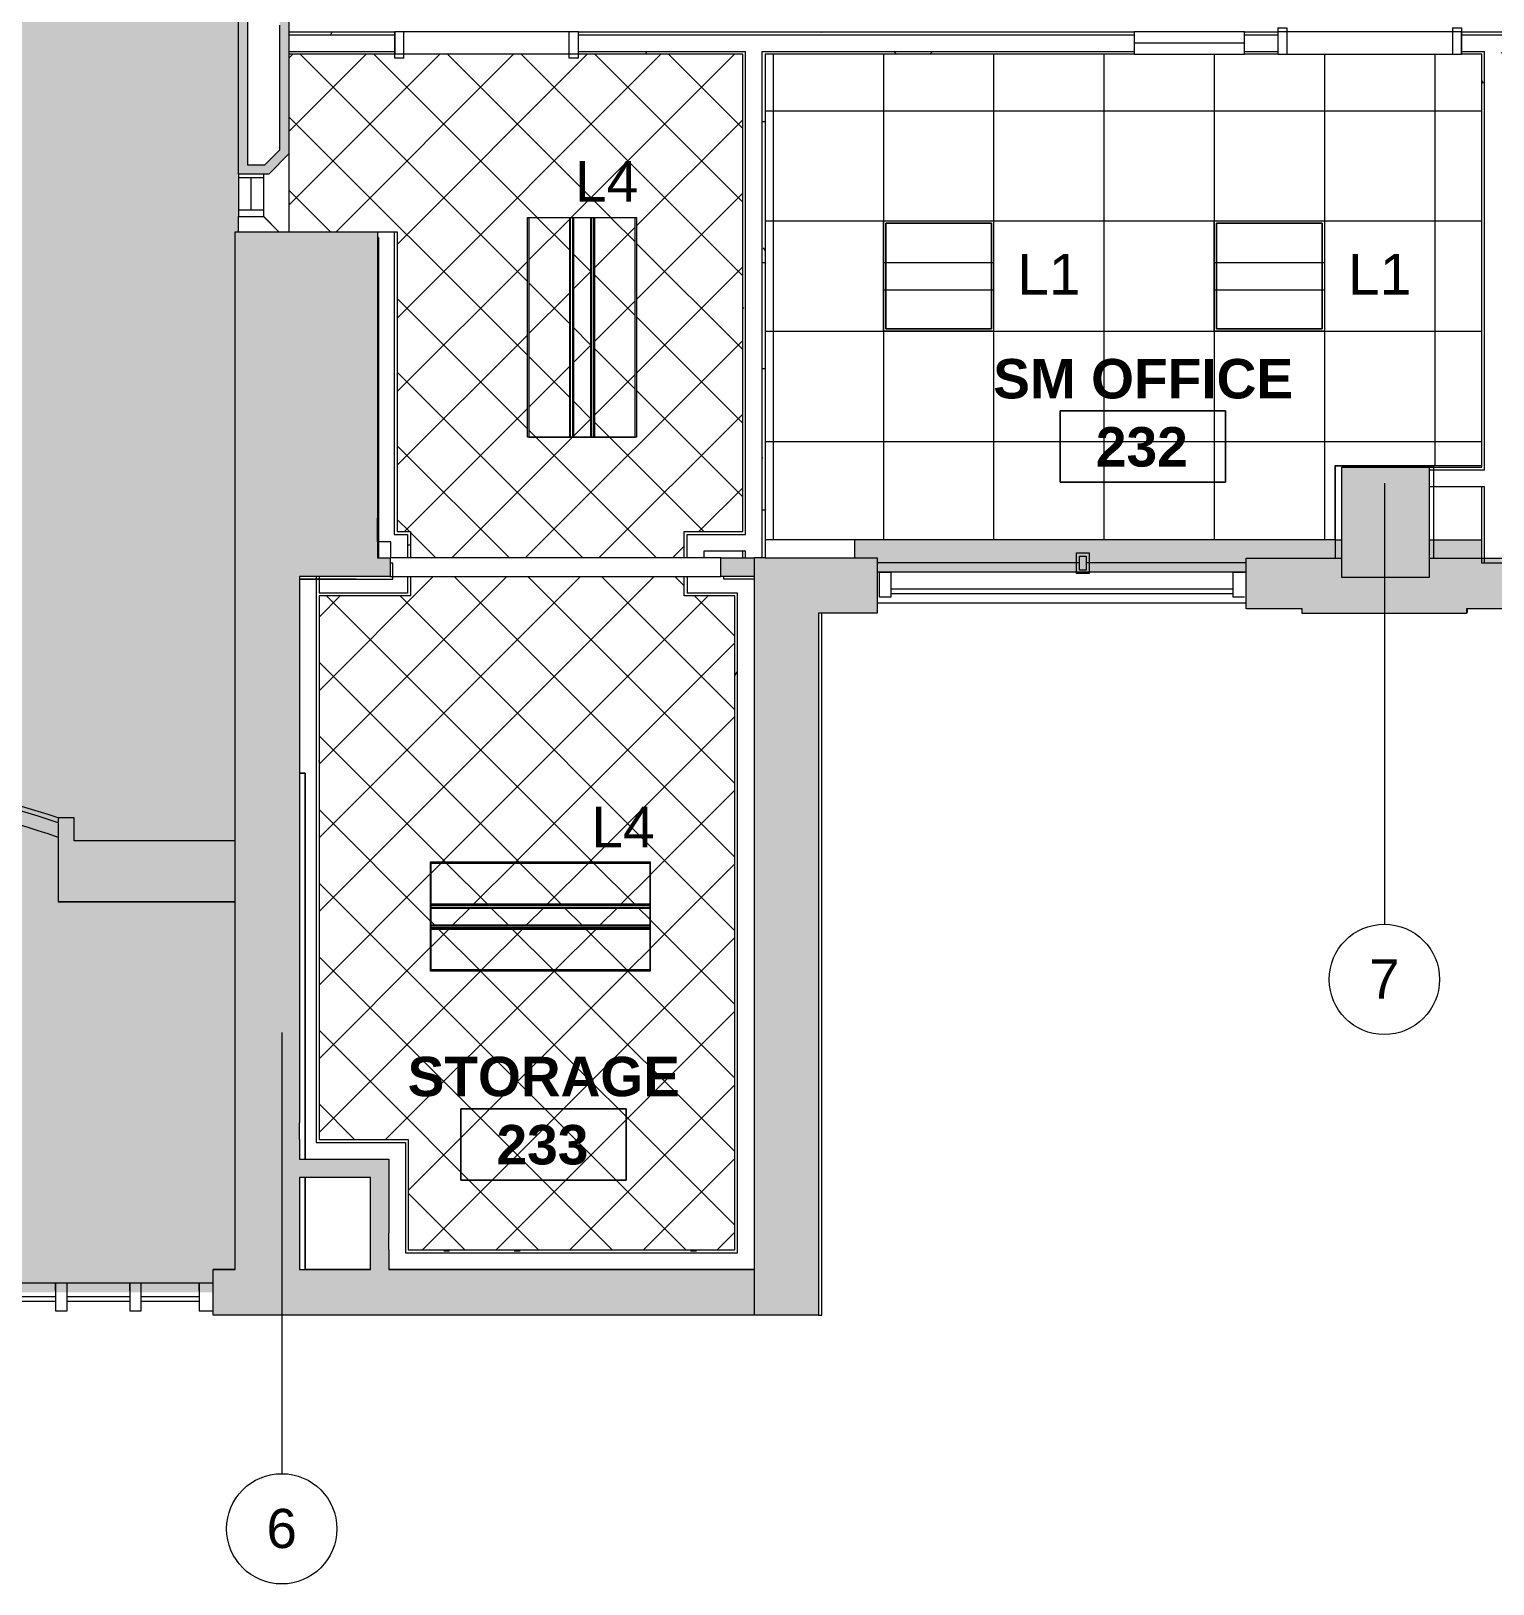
# Model space of a CAD drawing. Header units: inches. Extents: x 389 to 3083, y 11893 to 13691.
# Drawn here: x 1825.6 to 2143.8, y 11893 to 12230.9 of the extents above; entities that cross this region are included whole.
import ezdxf

# ---------------------------------------------------------------- set-up
doc = ezdxf.new("R2010")
doc.units = ezdxf.units.IN
doc.header["$MEASUREMENT"] = 0
for name, color, linetype, lineweight in [('X2$0$A-AREA-IDEN', 2, 'Continuous', 9), ('X2$0$A-CLNG', 13, 'Continuous', 13), ('X2$0$A-CLNG-PATT', 13, 'Continuous', 13), ('X2$0$A-Cols-Extr', 7, 'Continuous', 9), ('X2$0$A-DETL-GENF', 92, 'Continuous', 9), ('X2$0$A-DETL-MEDM', 33, 'Continuous', 13), ('X2$0$A-DOOR', 31, 'Continuous', 13), ('X2$0$A-DOOR-FRAM', 31, 'Continuous', 20), ('X2$0$A-GENM', 13, 'Continuous', 13), ('X2$0$A-GLAZ', 151, 'Continuous', 13), ('X2$0$A-WALL', 113, 'Continuous', 13), ('X2$0$A-Wall-Extr', 7, 'Continuous', 9), ('X2$0$A-WALL-PATT', 111, 'Continuous', 13), ('X2$0$E-ELEC-FIXT', 91, 'Continuous', 9), ('X2$0$E-LITE-EQPM', 33, 'Continuous', 9), ('X2$0$E-LITE-EQPM-IDEN', 33, 'Continuous', 9), ('X2$0$I-WALL', 2, 'Continuous', 9), ('X2$0$Plaza America_Tower 1_2nd Floor -REVIT_dwg', 8, 'Continuous', 9), ('X2$0$S-COLS', 52, 'Continuous', 13), ('X2$0$S-GRID', 1, 'Continuous', 9), ('X2$0$S-GRID-IDEN', 1, 'Continuous', 9)]:
    doc.layers.add(name, color=color, linetype=linetype, lineweight=lineweight)
doc.styles.add('X2$0$Arial_3', font='arial.ttf', dxfattribs={"height": 8.851796})
doc.styles.add('X2$0$Swis721 Lt BT', font='swissl.ttf', dxfattribs={"height": 8.514638})
doc.styles.add('X2$0$Swis721 Lt BT_B', font='', dxfattribs={"height": 8.583975})
doc.styles.get('X2$0$Swis721 Lt BT_B').set_extended_font_data('Swis721 Lt BT', bold=True)
pattern_1 = [(0, (-24941.6016, 0), (30.72, 7.68), [1.267, -21.773, 1.267, -21.773, -122.88]), (0, (-24941.6016, 0), (30.72, 7.68), [-46.08, 1.267, -44.813, 1.267, -21.773, -53.76]), (0, (-24941.6016, 0), (30.72, 7.68), [-115.2, 1.267, -14.093, 1.267, -37.133]), (120, (-24930.0816, 3.84), (-22.0110751, 22.7643004), [1.267, -21.773, 1.267, -21.773, -122.88]), (120, (-24930.0816, 3.84), (-22.0110751, 22.7643004), [-46.08, 1.267, -44.813, 1.267, -21.773, -53.76]), (120, (-24930.0816, 3.84), (-22.0110751, 22.7643004), [-115.2, 1.267, -14.093, 1.267, -37.133]), (240, (-24926.2416, 19.2), (-8.7089249, -30.4443004), [1.267, -21.773, 1.267, -21.773, -122.88]), (240, (-24926.2416, 19.2), (-8.7089249, -30.4443004), [-46.08, 1.267, -44.813, 1.267, -21.773, -53.76]), (240, (-24926.2416, 19.2), (-8.7089249, -30.4443004), [-115.2, 1.267, -14.093, 1.267, -37.133])]
pattern_2 = [(45, (-24941.602, 0), (-8.012227, 8.012227), []), (135, (-24941.602, 0), (-8.012227, -8.012227), [])]

# ---------------------------------------------------------------- blocks, each defined once
blk = doc.blocks.new('X2$0$PS - Duplex - Duplex-V1-FIRST FLOOR')
at = {"layer": 'X2$0$E-ELEC-FIXT'}
for p, q in [((-1.375, -2.25), (-1.375, 2.25)), ((-1.375, 2.25), (1.375, 2.25)), ((-0.75, -1.5), (-0.75, 1.5)), ((-0.75, 1.5), (0.75, 1.5)), ((0.75, 1.5), (0.75, -1.5)), ((1.375, 2.25), (1.375, -2.25)), ((1.375, -2.25), (-1.375, -2.25)), ((0.75, -1.5), (-0.75, -1.5))]:
    blk.add_line(p, q, dxfattribs=at)
blk = doc.blocks.new('X2$0$Plaza America_Tower 1_2nd Floor -REVIT_dwg-5250115-FIRST FLOOR')
at = {"layer": 'X2$0$A-Cols-Extr', "flags": 128}
blk.add_lwpolyline([(27072.47, 12116.17), (27072.47, 12136.23), (27050.99, 12136.23), (27050.99, 12116.17)], dxfattribs=at)
at = {"layer": 'X2$0$A-GLAZ'}
for p, q in [((26812.32, 12199.77), (26812.32, 12190.52)), ((26812.32, 12199.01), (26817.81, 12199.01)), ((26815.06, 12192.01), (26815.06, 12199.01)), ((26812.32, 12192.01), (26817.81, 12192.01)), ((26995.35, 12115.17), (26951.31, 12115.17)), ((27031.65, 12115.17), (26996.85, 12115.17)), ((27028.81, 12109.42), (26954.31, 12109.42)), ((27031.65, 12106.42), (26951.31, 12106.42)), ((27028.81, 12108.42), (26954.31, 12108.42)), ((26772.54, 11955.44), (26742.29, 11955.44)), ((26772.54, 11954.44), (26742.29, 11954.44)), ((26788.67, 11955.43), (26775.03, 11955.43)), ((26788.67, 11954.43), (26775.03, 11954.43)), ((26803.79, 11955.42), (26791.15, 11955.42)), ((26803.79, 11954.42), (26791.15, 11954.42))]:
    blk.add_line(p, q, dxfattribs=at)
at = {"layer": 'X2$0$A-GLAZ', "flags": 128}
for points in [[(26812.31, 12190.52), (26817.82, 12190.52), (26817.82, 12199.77)], [(27031.31, 12107.67), (27028.81, 12107.67), (27028.81, 12113.17), (27031.31, 12113.17)], [(26772.52, 11956.84), (26772.52, 11958.43), (26772.52, 11952.43), (26775.02, 11952.43), (26775.02, 11958.43), (26772.52, 11958.44), (26742.29, 11958.44)], [(26788.66, 11956.84), (26788.66, 11958.43), (26775.03, 11958.43)], [(26806.81, 11958.42), (26803.78, 11958.42), (26791.16, 11958.42), (26788.66, 11958.43), (26788.66, 11952.42), (26791.16, 11952.42), (26791.16, 11958.42)], [(26803.78, 11956.83), (26803.78, 11958.42), (26803.78, 11952.42), (26806.81, 11952.42)]]:
    blk.add_lwpolyline(points, dxfattribs=at)
blk.add_lwpolyline([(26954.31, 12107.67), (26951.81, 12107.67), (26951.81, 12113.17), (26954.31, 12113.17)], close=True, dxfattribs=at)
at = {"layer": 'X2$0$A-GLAZ'}
for radius, start in [(222.71, 71.3427), (221.71, 71.2553), (218.71, 70.9885)]:
    blk.add_arc((26701.79, 11848.66), radius, start, 90, dxfattribs=at)
at = {"layer": 'X2$0$A-Wall-Extr'}
for p, q in [((26812.32, 12187.23), (26812.32, 12190.52)), ((26821.1, 12187.23), (26817.82, 12190.51)), ((26842.82, 12186.01), (26842.6, 12186.01)), ((26842.82, 12116.23), (26842.82, 12186.01)), ((26837.92, 12111.64), (26825.6, 12111.64)), ((26917.92, 12111.67), (26924.6, 12111.67)), ((26811.6, 12041.42), (26773.06, 12041.42)), ((26826.81, 11981.42), (26826.81, 11961.42)), ((26811.6, 11961.42), (26806.81, 11961.42)), ((26841.04, 11961.42), (26826.79, 11961.42)), ((26924.6, 11961.42), (26845.03, 11961.42)), ((26924.6, 11961.42), (26845.03, 11961.42)), ((26938.6, 11951.42), (26939.28, 11951.42))]:
    blk.add_line(p, q, dxfattribs=at)
at = {"layer": 'X2$0$A-Wall-Extr', "flags": 128}
for points in [[(26812.31, 12187.23), (26812.31, 12190.52), (26817.82, 12190.52), (26821.1, 12187.23)], [(26842.6, 12186.01), (26842.82, 12186.01), (26842.82, 12116.23)], [(26825.6, 12111.64), (26845.92, 12111.64), (26845.92, 12115.14), (26845.31, 12115.14)], [(26917.92, 12112.23), (26917.92, 12111.67), (26924.6, 12111.67)], [(27079.65, 12104.43), (27079.81, 12104.43), (27079.81, 12105.17)], [(26938.6, 11951.42), (26939.28, 11951.42), (26939.28, 12104.23)], [(26938.6, 11951.42), (26939.28, 11951.42), (26939.28, 12104.23)], [(26826.81, 11985.42), (26826.81, 12069.42), (26825.6, 12069.42)], [(26825.6, 12069.42), (26826.81, 12069.42), (26826.81, 11985.42)], [(26811.6, 12054.67), (26776.54, 12054.67), (26776.54, 12059.67), (26773.04, 12059.67), (26773.04, 12041.42), (26811.6, 12041.42)], [(26811.6, 12054.67), (26776.54, 12054.67), (26776.54, 12059.67), (26773.04, 12059.67), (26773.04, 12041.42), (26811.6, 12041.42)], [(26841.04, 11961.42), (26826.81, 11961.42), (26826.81, 11981.42)]]:
    blk.add_lwpolyline(points, dxfattribs=at)
blk = doc.blocks.new('X2$0$Single Flush - OTJ_SOLIDFLUSH_ALUM-4900275-FIRST FLOOR')
at = {"layer": 'X2$0$A-DOOR-FRAM'}
for p, q in [((-20, 3.3125), (-20, -2.4375)), ((-20, 3.3125), (-18, 3.3125)), ((-18, 3.3125), (-18, -2.4375)), ((18.000004, 3.3125), (18.000004, -2.4375)), ((18.000004, 3.3125), (20.000004, 3.3125)), ((20.000004, 3.3125), (20.000004, -2.4375)), ((-20, -2.4375), (-18, -2.4375)), ((18.000004, -2.4375), (20.000004, -2.4375))]:
    blk.add_line(p, q, dxfattribs=at)
blk = doc.blocks.new('X2$0$Frameless opening with glazing - 24_ x 96_-4900874-FIRST FLOOR')
at = {"layer": 'X2$0$A-GLAZ'}
blk.add_line((-13.5, 0.0625), (10.5, 0.0625), dxfattribs=at)
blk = doc.blocks.new('X2$0$L-Ceiling Light - Linear Box - 2_x2_-4960925-FIRST FLOOR')
at = {"layer": 'X2$0$E-LITE-EQPM'}
for p, q in [((-12, -12), (-12, 12)), ((-12, 12), (12, 12)), ((-12, -12), (-12, 12)), ((-12, 12), (12, 12)), ((-11.5, -11.5), (-11.5, 11.5)), ((-11.5, 11.5), (11.5, 11.5)), ((11.5, 11.5), (-11.5, 11.5)), ((-11.5, 11.5), (-11.5, -11.5)), ((11.5, 11.5), (11.5, -11.5)), ((11.5, -11.5), (11.5, 11.5)), ((12, 12), (12, -12)), ((12, 12), (12, -12)), ((-12, 3), (12, 3)), ((-12, -3), (12, -3)), ((12, -12), (-12, -12)), ((12, -12), (-12, -12)), ((11.5, -11.5), (-11.5, -11.5)), ((-11.5, -11.5), (11.5, -11.5))]:
    blk.add_line(p, q, dxfattribs=at)
blk = doc.blocks.new('X2$0$Concrete-Rectangular-Column - 19 X 24-5195709-FIRST FLOOR')
at = {"layer": 'X2$0$S-COLS'}
blk.add_hatch(color=256, dxfattribs=at).paths.add_polyline_path([(-5.74, -12), (9.5, -12), (9.5, 12), (-9.5, 12), (-9.5, -12)], flags=0)
for p, q in [((-9.5, 12), (9.5, 12)), ((-9.5, -12), (-9.5, 12)), ((9.5, 12), (9.5, -12)), ((9.5, -12), (-9.5, -12))]:
    blk.add_line(p, q, dxfattribs=at)
blk = doc.blocks.new('X2$0$Opening-Door - 72 x 96-5124941-FIRST FLOOR')
at = {"layer": 'X2$0$A-DETL-GENF'}
for p, q in [((35.68, 2), (-36.32, 2)), ((-36.32, -2), (35.68, -2))]:
    blk.add_line(p, q, dxfattribs=at)
at = {"layer": 'X2$0$A-DETL-MEDM'}
for p, q in [((-36.32, 2), (-36.32, -2)), ((35.68, -2), (35.68, 2))]:
    blk.add_line(p, q, dxfattribs=at)
blk = doc.blocks.new('X2$0$L-Recessed-Axis-Plano - 2 X 4-4550867-FIRST FLOOR')
at = {"layer": 'X2$0$E-LITE-EQPM'}
for p, q in [((-23.91, -11.88), (-23.91, 11.87)), ((-23.91, 11.87), (23.91, 11.87)), ((23.88, 11.56), (-23.87, 11.56)), ((-23.87, 11.56), (-23.87, 2.55)), ((23.88, 2.55), (23.88, 11.56)), ((23.91, 11.87), (23.91, -11.88)), ((-23.87, 2.74), (23.88, 2.74)), ((-23.87, 2.56), (-23.87, 2.49)), ((-23.87, 2.56), (23.88, 2.56)), ((-23.87, 2.49), (-23.87, 2.05)), ((-23.87, 2.49), (23.88, 2.49)), ((-23.87, 2.05), (-23.87, 1.83)), ((-23.87, 2.05), (23.88, 2.05)), ((-23.87, 1.83), (-23.87, -1.83)), ((-23.87, 1.83), (23.88, 1.83)), ((23.88, 2.49), (23.88, 2.56)), ((23.88, 2.05), (23.88, 2.49)), ((23.88, 1.83), (23.88, 2.05)), ((23.88, -1.83), (23.88, 1.83)), ((-23.87, -1.83), (-23.87, -2.05)), ((-23.87, -1.83), (23.88, -1.83)), ((-23.87, -2.05), (-23.87, -2.49)), ((-23.87, -2.05), (23.88, -2.05)), ((-23.87, -2.49), (-23.87, -2.56)), ((23.88, -2.49), (-23.87, -2.49)), ((-23.87, -2.55), (-23.87, -11.56)), ((-23.87, -2.56), (23.88, -2.56)), ((-23.87, -2.74), (23.88, -2.74)), ((23.88, -2.05), (23.88, -1.83)), ((23.88, -2.49), (23.88, -2.05)), ((23.88, -2.56), (23.88, -2.49)), ((23.88, -11.56), (23.88, -2.55)), ((23.91, -11.88), (-23.91, -11.88)), ((-23.87, -11.56), (23.88, -11.56))]:
    blk.add_line(p, q, dxfattribs=at)
blk = doc.blocks.new('X2$0$Grid - Grid Head - Circle-50561-FIRST FLOOR')
at = {"layer": 'X2$0$S-GRID-IDEN'}
blk.add_circle((0, 0), 0.125, dxfattribs=at)
blk = doc.blocks.new('X2$0$Room Tag - Room Name and Number-3379422-FIRST FLOOR')
at = {"layer": 'X2$0$A-AREA-IDEN'}
for p, q in [((-0.1881, -0.1636), (-0.1881, -0.0018)), ((-0.1881, -0.0018), (0.1869, -0.0018)), ((0.1869, -0.0018), (-0.1881, -0.0018)), ((-0.1881, -0.0018), (-0.1881, -0.1636)), ((0.1869, -0.0018), (0.1869, -0.1636)), ((0.1869, -0.1636), (0.1869, -0.0018)), ((0.1869, -0.1636), (-0.1881, -0.1636)), ((-0.1881, -0.1636), (0.1869, -0.1636))]:
    blk.add_line(p, q, dxfattribs=at)

msp = doc.modelspace()

# ---------------------------------------------------------------- hatches: boundary and pattern name
at = {"layer": 'X2$0$A-CLNG-PATT'}
h = msp.add_hatch(dxfattribs=at)
h.set_pattern_fill('FP2_63', color=256, style=0, pattern_type=2)
h.set_pattern_definition([(0, (-24941.6016, 0), (15.36, 3.84), [1.267, -10.253, 1.267, -10.253, -61.44]), (0, (-24941.6016, 0), (15.36, 3.84), [-23.04, 1.267, -21.773, 1.267, -10.253, -26.88]), (0, (-24941.6016, 0), (15.36, 3.84), [-57.6, 1.267, -6.413, 1.267, -17.933]), (120, (-24935.8416, 1.92), (-11.00553755, 11.3821502), [1.267, -10.253, 1.267, -10.253, -61.44]), (120, (-24935.8416, 1.92), (-11.00553755, 11.3821502), [-23.04, 1.267, -21.773, 1.267, -10.253, -26.88]), (120, (-24935.8416, 1.92), (-11.00553755, 11.3821502), [-57.6, 1.267, -6.413, 1.267, -17.933]), (240, (-24933.9216, 9.6), (-4.35446245, -15.2221502), [1.267, -10.253, 1.267, -10.253, -61.44]), (240, (-24933.9216, 9.6), (-4.35446245, -15.2221502), [-23.04, 1.267, -21.773, 1.267, -10.253, -26.88]), (240, (-24933.9216, 9.6), (-4.35446245, -15.2221502), [-57.6, 1.267, -6.413, 1.267, -17.933])])
h.paths.add_polyline_path([(749.72, 12113.17), (749.72, 12115.17), (752.73, 12115.17), (752.73, 12119.17), (598.68, 12119.17), (598.71, 12115.17), (604.97, 12115.17), (604.97, 12113.17), (700.38, 12113.17)], flags=0)
h.paths.add_polyline_path([(2630.46, 12113.17), (2710.45, 12113.17), (2710.45, 12120.17), (2609.88, 12120.17), (2609.88, 12116.17), (2630.46, 12116.17)], flags=0)
h.paths.add_polyline_path([(2786.25, 12113.17), (2915.46, 12113.17), (2915.46, 12116.17), (2921.83, 12116.17), (2921.83, 12120.17), (2770.45, 12120.17), (2770.45, 12113.17)], flags=0)
h.paths.add_polyline_path([(960.55, 12113.17), (1130.22, 12113.17), (1130.22, 12115.17), (1151.04, 12115.17), (1151.04, 12119.17), (930.04, 12119.17), (930.04, 12115.17), (950.38, 12115.17), (950.38, 12113.17), (950.68, 12113.17)], flags=0)
h.paths.add_polyline_path([(1430.38, 12113.17), (1509.71, 12113.17), (1509.71, 12116.42), (1514.71, 12116.42), (1514.71, 12119.17), (1410.04, 12119.17), (1410.04, 12115.17), (1430.38, 12115.17)], flags=0)
h.paths.add_polyline_path([(2090.04, 12113.17), (2090.04, 12116.17), (2110.87, 12116.17), (2110.87, 12120.17), (2004.87, 12120.17), (2004.87, 12116.23), (2009.71, 12116.23), (2009.71, 12113.17), (2013.18, 12113.17)], flags=0)
h.paths.add_polyline_path([(809.88, 12113.17), (890.22, 12113.17), (890.22, 12115.17), (911.04, 12115.17), (911.04, 12119.17), (809.88, 12119.17), (809.88, 12115.17)], flags=0)
h.paths.add_polyline_path([(1218.41, 12113.17), (1370.22, 12113.17), (1370.22, 12115.17), (1391.04, 12115.17), (1391.04, 12119.17), (1222.66, 12119.17), (1222.66, 12113.24), (1217.78, 12113.24), (1217.78, 12119.17), (1170.04, 12119.17), (1170.04, 12115.17), (1190.38, 12115.17), (1190.38, 12113.17), (1217.78, 12113.17)], flags=0)
h.paths.add_polyline_path([(2330.04, 12113.21), (2330.04, 12116.17), (2350.63, 12116.17), (2350.6, 12120.17), (2252.57, 12120.17), (2252.57, 12113.28), (2247.7, 12113.28), (2247.7, 12120.17), (2146.21, 12120.17), (2146.21, 12116.17), (2150.21, 12116.17), (2150.21, 12113.21), (2264.78, 12113.21)], flags=0)
h.paths.add_polyline_path([(2438.6, 12113.21), (2574.41, 12113.21), (2574.41, 12120.17), (2369.63, 12120.17), (2369.63, 12116.17), (2390.21, 12116.17), (2390.21, 12113.21)], flags=0)
h.paths.add_polyline_path([(2766.2, 12116.17), (2766.2, 12120.17), (2714.7, 12120.17), (2714.7, 12116.17), (2756.79, 12116.17)], flags=0)
h.paths.add_polyline_path([(2582.46, 12116.17), (2590.88, 12116.17), (2590.88, 12120.17), (2578.66, 12120.17), (2578.66, 12116.17)], flags=0)
h.paths.add_polyline_path([(2141.33, 12116.17), (2141.33, 12120.17), (2129.87, 12120.17), (2129.87, 12116.17), (2138.04, 12116.17)], flags=0)
h.paths.add_polyline_path([(2950.45, 12141.26), (2950.45, 12150.42), (2952.95, 12150.42), (2952.95, 12295.1), (2950.7, 12295.1), (2950.7, 12337.45), (2946.7, 12337.45), (2946.7, 12141.26), (2950.44, 12141.26)], flags=0)
h.paths.add_polyline_path([(573.78, 12141.56), (573.78, 12341.92), (569.72, 12341.92), (569.71, 12295.17), (567.46, 12295.17), (567.46, 12150.42), (569.78, 12150.42), (569.78, 12141.56)], flags=0)
h.paths.add_polyline_path([(2946.48, 12365.35), (2950.71, 12365.35), (2950.72, 12412.17), (2952.97, 12412.17), (2952.97, 12492.67), (2950.72, 12492.67), (2950.72, 12552.67), (2952.7, 12552.67), (2952.7, 12633.17), (2950.45, 12633.17), (2950.42, 12641.67), (2946.45, 12641.67), (2946.45, 12365.35)], flags=0)
h.paths.add_polyline_path([(569.72, 12365.92), (573.72, 12365.92), (573.72, 12403.92), (569.72, 12403.92), (569.72, 12385.92)], flags=0)
h.paths.add_polyline_path([(569.72, 12408.79), (573.72, 12408.79), (573.72, 12512.67), (569.72, 12512.67), (569.71, 12492.67), (567.72, 12492.67), (567.72, 12412.17), (569.72, 12412.17), (569.72, 12408.79)], flags=0)
h.paths.add_polyline_path([(2946.45, 12688.92), (2950.45, 12688.92), (2950.45, 12711.17), (2952.58, 12711.17), (2952.58, 12791.83), (2950.7, 12791.83), (2950.7, 12844.17), (2946.45, 12844.17), (2946.45, 12689.78)], flags=0)
h.paths.add_polyline_path([(2950.61, 12849.04), (2950.7, 12849.04), (2950.72, 12852.67), (2952.7, 12852.67), (2952.7, 12933.17), (2950.45, 12933.17), (2950.45, 12959.85), (2946.45, 12959.85), (2946.45, 12849.04), (2946.71, 12849.04)], flags=0)
h = msp.add_hatch(dxfattribs=at)
h.set_pattern_fill('FP2_61', color=256, style=0, pattern_type=2)
h.set_pattern_definition(pattern_2)
h.paths.add_polyline_path([(1908.14, 12116.23), (1967.75, 12116.23), (1967.75, 12121.98), (1980.46, 12121.98), (1980.46, 12225.84), (1881.71, 12225.84), (1881.71, 12187.23), (1905.25, 12187.23), (1905.25, 12121.98), (1908.14, 12121.98), (1908.14, 12119.73)], flags=0)
h.paths.add_polyline_path([(1943.17, 12142.51), (1933.6, 12142.54), (1933.6, 12190.32), (1957.35, 12190.29), (1957.35, 12142.51), (1943.43, 12142.51)], flags=0)
h.paths.add_polyline_path([(1933.91, 12142.54), (1942.74, 12142.54), (1942.74, 12190.29), (1933.91, 12190.29), (1933.91, 12144.86)], flags=0)
h.paths.add_polyline_path([(1948.21, 12142.54), (1957.04, 12142.54), (1957.04, 12190.29), (1948.21, 12190.29), (1948.21, 12143.43)], flags=0)
h.paths.add_polyline_path([(1943.65, 12142.54), (1947.3, 12142.54), (1947.3, 12190.29), (1943.65, 12190.29), (1943.65, 12143.88)], flags=0)
h = msp.add_hatch(dxfattribs=at)
h.set_pattern_fill('FP2_61', color=256, style=0, pattern_type=2)
h.set_pattern_definition(pattern_2)
h.paths.add_polyline_path([(1907.68, 11965.67), (1978.75, 11965.67), (1978.75, 12107.98), (1967.75, 12107.98), (1967.75, 12112.23), (1908.14, 12112.23), (1908.14, 12107.98), (1888.25, 12107.98), (1888.25, 11989.67), (1907.68, 11989.67), (1907.68, 11968.66)], flags=0)
h.paths.add_polyline_path([(1960.3, 12026.34), (1912.52, 12026.34), (1912.55, 12050.09), (1960.33, 12050.09), (1960.33, 12026.34)], flags=0)
h.paths.add_polyline_path([(1912.55, 12026.65), (1960.3, 12026.65), (1960.3, 12035.48), (1912.55, 12035.48), (1912.55, 12027.65)], flags=0)
h.paths.add_polyline_path([(1913.52, 12036.39), (1960.3, 12036.39), (1960.3, 12040.04), (1912.55, 12040.04), (1912.55, 12036.39)], flags=0)
h.paths.add_polyline_path([(1959.41, 12040.95), (1960.3, 12040.95), (1960.3, 12049.78), (1912.55, 12049.78), (1912.55, 12040.95), (1934.64, 12040.95)], flags=0)
at = {"layer": 'X2$0$A-DETL-GENF'}
msp.add_hatch(color=256, dxfattribs=at).paths.add_polyline_path([(1743.31, 11956.42), (1865.21, 11956.42), (1865.21, 11961.42), (1870, 11961.42), (1870, 12187.23), (1870.71, 12187.23), (1870.71, 12286.18), (1649.71, 12286.18), (1649.69, 12023.92), (1645.44, 12023.92), (1645.44, 12022.32), (1639.44, 12022.32), (1639.44, 12023.92), (1631.69, 12023.92), (1631.69, 12166.42), (1538.71, 12166.42), (1538.71, 11961.42), (1639.44, 11961.42), (1639.44, 11982.32), (1645.44, 11982.32), (1645.44, 11961.42), (1655.96, 11961.42), (1655.96, 11956.42)], flags=0)
at = {"layer": 'X2$0$A-WALL-PATT'}
for points in [[(1872.71, 12201.77), (1872.71, 12235.44), (1870.71, 12235.44), (1870.71, 12201.77)], [(1879.71, 12202.19), (1881.71, 12204.19), (1881.71, 12233.02), (1879.71, 12235.02), (1879.71, 12204.19)], [(1876.46, 12199.77), (1877.29, 12199.77), (1879.71, 12202.19), (1879.71, 12205.02), (1874.46, 12199.77)], [(1874.46, 12199.77), (1876.46, 12201.77), (1870.71, 12201.77), (1870.71, 12199.77), (1872.71, 12199.77)], [(1873.68, 12116.23), (1901, 12116.23), (1901, 12187.23), (1870, 12187.23), (1870, 12116.23)], [(1870, 11961.42), (1884, 11961.42), (1884, 12116.23), (1870, 12116.23), (1870, 11968.66)], [(1997, 11951.42), (1997, 12116.23), (1983, 12116.23), (1983, 11951.42)], [(2009.62, 12104.23), (2009.71, 12104.23), (2009.71, 12116.23), (1997, 12116.23), (1997, 12104.23), (2004.87, 12104.23)], [(2090.96, 12105.17), (2102.21, 12105.17), (2102.21, 12116.17), (2090.04, 12116.17), (2090.04, 12105.17)], [(2110.87, 12104.17), (2138.04, 12104.17), (2138.04, 12116.17), (2129.87, 12116.17), (2129.87, 12111.98), (2110.87, 12111.98), (2110.87, 12116.17), (2102.21, 12116.17), (2102.21, 12104.17), (2109.38, 12104.17)], [(2145.58, 12105.17), (2150.21, 12105.17), (2150.21, 12116.17), (2145.58, 12116.17), (2145.58, 12115.1), (2145.39, 12116.17), (2138.04, 12116.17), (2138.04, 12105.17), (2141.96, 12105.17)], [(1887.62, 11981.42), (1903.43, 11981.42), (1903.43, 11985.42), (1884, 11985.42), (1884, 11981.42)], [(1903.43, 11961.42), (1903.43, 11981.42), (1899.43, 11981.42), (1899.43, 11961.42)], [(1969.87, 11951.42), (1983, 11951.42), (1983, 11961.42), (1865.21, 11961.42), (1865.21, 11951.42), (1917.14, 11951.42)]]:
    msp.add_hatch(color=256, dxfattribs=at).paths.add_polyline_path(points, flags=0)
h = msp.add_hatch(dxfattribs=at)
h.set_pattern_fill('FP2_1', color=256, style=0, pattern_type=2)
h.set_pattern_definition(pattern_1)
h.paths.add_polyline_path([(1881.71, 12230.09), (1904.72, 12230.09), (1904.72, 12230.72), (1881.71, 12230.72)], flags=0)
h.paths.add_polyline_path([(1967.75, 12230.09), (1980.46, 12230.09), (1980.46, 12230.72), (1944.72, 12230.72), (1944.72, 12230.09)], flags=0)
h = msp.add_hatch(dxfattribs=at)
h.set_pattern_fill('FP2_1', color=256, style=0, pattern_type=2)
h.set_pattern_definition(pattern_1)
h.paths.add_polyline_path([(2312.38, 12230.09), (2312.38, 12230.72), (2294.57, 12230.72), (2294.57, 12230.09)], flags=0)
h.paths.add_polyline_path([(1984.71, 12230.09), (2065.68, 12230.09), (2065.68, 12230.72), (1980.46, 12230.72), (1980.46, 12230.09), (1981.08, 12230.09)], flags=0)
h.paths.add_polyline_path([(2352.38, 12230.09), (2354.38, 12230.09), (2354.38, 12230.72), (2352.38, 12230.72)], flags=0)
h.paths.add_polyline_path([(2264.78, 12230.09), (2270.57, 12230.09), (2270.57, 12230.72), (2224.21, 12230.72), (2224.21, 12230.09), (2252.57, 12230.09)], flags=0)
h.paths.add_polyline_path([(2089.68, 12230.09), (2096.94, 12230.09), (2096.94, 12230.72), (2089.68, 12230.72)], flags=0)
h.paths.add_polyline_path([(2145.75, 12230.09), (2150.21, 12230.09), (2150.21, 12230.72), (2136.94, 12230.72), (2136.94, 12230.09), (2145.58, 12230.09)], flags=0)
h.paths.add_polyline_path([(2200.21, 12230.09), (2200.21, 12230.72), (2190.21, 12230.72), (2190.21, 12230.09)], flags=0)
h = msp.add_hatch(dxfattribs=at)
h.set_pattern_fill('FP2_1', color=256, style=0, pattern_type=2)
h.set_pattern_definition(pattern_1)
h.paths.add_polyline_path([(1944.72, 12225.84), (1980.46, 12225.84), (1980.46, 12226.47), (1944.72, 12226.47)], flags=0)
h.paths.add_polyline_path([(1881.71, 12225.84), (1904.72, 12225.84), (1904.72, 12226.47), (1881.71, 12226.47)], flags=0)
h = msp.add_hatch(dxfattribs=at)
h.set_pattern_fill('FP2_1', color=256, style=0, pattern_type=2)
h.set_pattern_definition(pattern_1)
h.paths.add_polyline_path([(1980.46, 12116.23), (1981.08, 12116.23), (1981.08, 12117.73), (1980.46, 12117.73)], flags=0)
h.paths.add_polyline_path([(1981.08, 12121.36), (1981.08, 12226.47), (1980.46, 12226.47), (1980.46, 12121.36)], flags=0)
h = msp.add_hatch(dxfattribs=at)
h.set_pattern_fill('FP2_1', color=256, style=0, pattern_type=2)
h.set_pattern_definition(pattern_1)
h.paths.add_polyline_path([(1984.71, 12225.84), (2065.68, 12225.84), (2065.68, 12226.47), (1984.71, 12226.47)], flags=0)
h.paths.add_polyline_path([(2089.68, 12225.84), (2096.94, 12225.84), (2096.94, 12226.47), (2089.68, 12226.47)], flags=0)
h.paths.add_polyline_path([(2354.38, 12225.84), (2354.38, 12226.47), (2352.38, 12226.47), (2352.38, 12225.84)], flags=0)
h.paths.add_polyline_path([(2141.96, 12225.84), (2141.96, 12226.47), (2136.94, 12226.47), (2136.94, 12225.84), (2141.33, 12225.84)], flags=0)
h.paths.add_polyline_path([(2264.78, 12225.84), (2270.57, 12225.84), (2270.57, 12226.47), (2251.95, 12226.47), (2251.95, 12225.84), (2252.57, 12225.84)], flags=0)
h.paths.add_polyline_path([(2145.58, 12225.84), (2150.21, 12225.84), (2150.21, 12226.47), (2145.58, 12226.47)], flags=0)
h.paths.add_polyline_path([(2294.57, 12225.84), (2312.38, 12225.84), (2312.38, 12226.47), (2294.57, 12226.47)], flags=0)
h.paths.add_polyline_path([(2247.7, 12225.84), (2248.32, 12225.84), (2248.32, 12226.47), (2224.21, 12226.47), (2224.21, 12225.84)], flags=0)
h.paths.add_polyline_path([(2190.21, 12225.84), (2200.21, 12225.84), (2200.21, 12226.47), (2190.21, 12226.47)], flags=0)
h = msp.add_hatch(dxfattribs=at)
h.set_pattern_fill('FP2_1', color=256, style=0, pattern_type=2)
h.set_pattern_definition(pattern_1)
h.paths.add_polyline_path([(1985.33, 12116.23), (1985.33, 12225.84), (1984.71, 12225.84), (1984.71, 12116.23)], flags=0)
h = msp.add_hatch(dxfattribs=at)
h.set_pattern_fill('FP2_1', color=256, style=0, pattern_type=2)
h.set_pattern_definition(pattern_1)
h.paths.add_polyline_path([(2141.33, 12116.17), (2141.96, 12116.17), (2141.96, 12131.73), (2141.33, 12131.73), (2141.33, 12117.92)], flags=0)
h.paths.add_polyline_path([(2141.33, 12135.36), (2141.96, 12135.36), (2141.96, 12225.84), (2141.33, 12225.84), (2141.33, 12135.98)], flags=0)
h = msp.add_hatch(dxfattribs=at)
h.set_pattern_fill('FP2_1', color=256, style=0, pattern_type=2)
h.set_pattern_definition(pattern_1)
h.paths.add_polyline_path([(1907.68, 12107.98), (1908.14, 12107.98), (1908.14, 12112.23), (1907.52, 12112.23), (1907.52, 12107.98)], flags=0)
h.paths.add_polyline_path([(1907.52, 12116.23), (1908.14, 12116.23), (1908.14, 12121.36), (1907.52, 12121.36), (1907.52, 12119.73)], flags=0)
h = msp.add_hatch(color=256, dxfattribs=at)
h.paths.add_polyline_path([(1884, 12112.23), (1903.71, 12112.23), (1903.71, 12116.23), (1884, 12116.23), (1884, 12116.13)], flags=0)
h.paths.add_polyline_path([(1979.37, 12112.23), (1983, 12112.23), (1983, 12116.23), (1975.71, 12116.23), (1975.71, 12112.23), (1978.75, 12112.23)], flags=0)
h = msp.add_hatch(dxfattribs=at)
h.set_pattern_fill('FP2_1', color=256, style=0, pattern_type=2)
h.set_pattern_definition(pattern_1)
h.paths.add_polyline_path([(1887.62, 11989.67), (1888.25, 11989.67), (1888.25, 12112.23), (1887.62, 12112.23), (1887.62, 11993.28)], flags=0)
h = msp.add_hatch(dxfattribs=at)
h.set_pattern_fill('FP2_1', color=256, style=0, pattern_type=2)
h.set_pattern_definition(pattern_1)
h.paths.add_polyline_path([(1978.75, 11965.67), (1979.37, 11965.67), (1979.37, 12108.61), (1978.75, 12108.61), (1978.75, 11989.67)], flags=0)
h = msp.add_hatch(dxfattribs=at)
h.set_pattern_fill('FP2_1', color=256, style=0, pattern_type=2)
h.set_pattern_definition(pattern_1)
h.paths.add_polyline_path([(1907.68, 11965.67), (1907.68, 11989.67), (1907.06, 11989.67), (1907.06, 11965.67)], flags=0)
h = msp.add_hatch(dxfattribs=at)
h.set_pattern_fill('FP2_1', color=256, style=0, pattern_type=2)
h.set_pattern_definition(pattern_1)
h.paths.add_polyline_path([(1969.87, 11965.04), (1979.37, 11965.04), (1979.37, 11965.67), (1907.06, 11965.67), (1907.06, 11965.04), (1917.14, 11965.04)], flags=0)

# ---------------------------------------------------------------- linework, layer by layer
at = {"layer": 'X2$0$A-CLNG'}
for p, q in [((1944.72, 12225.84), (1904.72, 12225.84)), ((1881.71, 12204.19), (1881.71, 12187.23)), ((2141.33, 12136.26), (2109.38, 12136.26)), ((2109.38, 12136.26), (2109.38, 12120.17)), ((2109.38, 12120.17), (1985.33, 12120.17)), ((2004.87, 12116.23), (2004.87, 12120.17)), ((2109.38, 12120.17), (2110.87, 12120.17)), ((2129.87, 12120.17), (2141.33, 12120.17)), ((2090.04, 12113.17), (2009.71, 12113.17))]:
    msp.add_line(p, q, dxfattribs=at)
at = {"layer": 'X2$0$A-CLNG-PATT'}
for p, q in [((1987.09, 12225.84), (1987.09, 12120.17)), ((2011.09, 12225.84), (2011.09, 12120.17)), ((2035.09, 12225.84), (2035.09, 12120.17)), ((2059.09, 12225.84), (2059.09, 12120.17)), ((2083.09, 12225.84), (2083.09, 12120.17)), ((2107.09, 12225.84), (2107.09, 12120.17)), ((2131.09, 12225.84), (2131.09, 12136.26)), ((1985.33, 12213.57), (2141.33, 12213.57)), ((1985.33, 12189.57), (2141.33, 12189.57)), ((1985.33, 12165.57), (2141.33, 12165.57)), ((1985.33, 12141.57), (2141.33, 12141.57))]:
    msp.add_line(p, q, dxfattribs=at)
at = {"layer": 'X2$0$A-WALL'}
for p, q in [((1881.71, 12230.09), (1904.72, 12230.09)), ((1944.72, 12230.09), (2065.68, 12230.09)), ((2089.68, 12230.09), (2096.94, 12230.09)), ((2136.94, 12230.09), (2150.21, 12230.09)), ((1881.71, 12226.47), (1904.72, 12226.47)), ((1944.72, 12226.47), (1981.08, 12226.47)), ((1981.08, 12121.36), (1981.08, 12226.47)), ((1984.71, 12116.23), (1984.71, 12226.47)), ((1984.71, 12226.47), (2065.68, 12226.47)), ((2089.68, 12226.47), (2096.94, 12226.47)), ((2136.94, 12226.47), (2141.96, 12226.47)), ((2141.96, 12135.36), (2141.96, 12226.47)), ((1870, 11961.42), (1870, 12187.23)), ((1870, 12187.23), (1901, 12187.23)), ((1901, 12187.23), (1901, 12124.87)), ((1904.62, 12187.23), (1904.62, 12121.36)), ((2141.96, 12135.36), (2129.87, 12135.36)), ((2141.96, 12131.73), (2141.33, 12131.73)), ((2141.96, 12115.1), (2141.96, 12131.73)), ((1901, 12119.73), (1901, 12124.87)), ((1901, 12119.73), (1901, 12116.23)), ((1904.62, 12121.36), (1907.52, 12121.36)), ((1907.52, 12121.36), (1907.52, 12116.23)), ((1968.37, 12116.23), (1968.37, 12121.36)), ((1968.37, 12121.36), (1981.08, 12121.36)), ((1901, 12116.23), (1903.71, 12116.23)), ((1975.71, 12116.23), (1983, 12116.23)), ((1981.08, 12117.73), (1980.46, 12117.73)), ((1981.08, 12116.23), (1981.08, 12117.73)), ((1985.33, 12116.23), (1983, 12116.23)), ((1983, 11951.42), (1983, 12116.23)), ((1985.33, 12116.23), (2009.71, 12116.23)), ((2009.71, 12116.23), (2009.71, 12104.23)), ((2090.04, 12116.17), (2110.87, 12116.17)), ((2090.04, 12105.17), (2090.04, 12116.17)), ((2129.87, 12116.17), (2150.21, 12116.17)), ((1884, 12112.23), (1884, 11993.28)), ((1903.71, 12112.23), (1884, 12112.23)), ((1887.62, 12112.23), (1887.62, 11989.05)), ((1888.25, 12112.23), (1888.25, 12108.61)), ((1907.52, 12112.23), (1907.52, 12108.61)), ((1968.37, 12112.23), (1968.37, 12108.61)), ((1983, 12112.23), (1975.71, 12112.23)), ((1907.52, 12108.61), (1888.25, 12108.61)), ((1979.37, 12108.61), (1968.37, 12108.61)), ((1979.37, 11965.04), (1979.37, 12108.61)), ((2102.21, 12105.17), (2090.04, 12105.17)), ((2102.21, 12104.17), (2102.21, 12105.17)), ((2138.04, 12105.17), (2138.04, 12104.17)), ((2150.21, 12105.17), (2138.04, 12105.17)), ((1997, 12104.23), (1997, 11951.42)), ((2009.71, 12104.23), (1997, 12104.23)), ((2138.04, 12104.17), (2102.21, 12104.17)), ((1884, 11989.67), (1884, 11993.28)), ((1884, 11989.67), (1884, 11985.42)), ((1887.62, 11989.05), (1907.06, 11989.05)), ((1907.06, 11989.05), (1907.06, 11965.04)), ((1884, 11985.42), (1903.43, 11985.42)), ((1903.43, 11985.42), (1903.43, 11969.27)), ((1884, 11981.42), (1884, 11961.42)), ((1899.43, 11981.42), (1884, 11981.42)), ((1899.43, 11961.42), (1899.43, 11981.42)), ((1903.43, 11965.67), (1903.43, 11969.27)), ((1903.43, 11965.67), (1903.43, 11961.42)), ((1907.06, 11965.04), (1979.37, 11965.04)), ((1865.21, 11951.42), (1865.21, 11961.42)), ((1865.21, 11961.42), (1870, 11961.42)), ((1884, 11961.42), (1899.43, 11961.42)), ((1903.43, 11961.42), (1983, 11961.42)), ((1997, 11951.42), (1865.21, 11951.42))]:
    msp.add_line(p, q, dxfattribs=at)
at = {"layer": 'X2$0$I-WALL'}
for p, q in [((1870.71, 12199.77), (1870.71, 12237.44)), ((1872.71, 12235.44), (1872.71, 12201.77)), ((1879.71, 12205.02), (1879.71, 12232.19)), ((1881.71, 12233.02), (1881.71, 12204.19)), ((1881.71, 12230.72), (1904.72, 12230.72)), ((1904.72, 12230.72), (1904.72, 12225.84)), ((1944.72, 12230.72), (1904.72, 12230.72)), ((1944.72, 12230.72), (2065.68, 12230.72)), ((1944.72, 12225.84), (1944.72, 12230.72)), ((2065.68, 12230.72), (2065.68, 12225.84)), ((2089.68, 12230.72), (2065.68, 12230.72)), ((2089.68, 12225.84), (2089.68, 12230.72)), ((2089.68, 12230.72), (2096.94, 12230.72)), ((2096.94, 12230.72), (2096.94, 12225.84)), ((2136.94, 12230.72), (2096.94, 12230.72)), ((2136.94, 12225.84), (2136.94, 12230.72)), ((2136.94, 12230.72), (2150.21, 12230.72)), ((1904.72, 12225.84), (1881.71, 12225.84)), ((1980.46, 12225.84), (1944.72, 12225.84)), ((1980.46, 12121.98), (1980.46, 12225.84)), ((1985.33, 12225.84), (1985.33, 12116.23)), ((2065.68, 12225.84), (1985.33, 12225.84)), ((2065.68, 12225.84), (2089.68, 12225.84)), ((2096.94, 12225.84), (2089.68, 12225.84)), ((2096.94, 12225.84), (2136.94, 12225.84)), ((2141.33, 12225.84), (2136.94, 12225.84)), ((2141.33, 12135.98), (2141.33, 12225.84)), ((1876.46, 12201.77), (1879.71, 12205.02)), ((1881.71, 12204.19), (1877.29, 12199.77)), ((1877.29, 12199.77), (1870.71, 12199.77)), ((1872.71, 12201.77), (1876.46, 12201.77)), ((1901, 12187.23), (1905.25, 12187.23)), ((1905.25, 12187.23), (1905.25, 12121.98)), ((2129.87, 12135.98), (2141.33, 12135.98)), ((2141.33, 12131.73), (2129.87, 12131.73)), ((2141.33, 12115.1), (2141.33, 12131.73)), ((1905.25, 12121.98), (1908.14, 12121.98)), ((1908.14, 12121.98), (1908.14, 12116.23)), ((1967.75, 12116.23), (1967.75, 12121.98)), ((1967.75, 12121.98), (1980.46, 12121.98)), ((1903.89, 12119.73), (1901, 12119.73)), ((1903.89, 12116.23), (1903.89, 12119.73)), ((1972, 12117.73), (1972, 12116.23)), ((1980.46, 12117.73), (1972, 12117.73)), ((1980.46, 12116.23), (1980.46, 12117.73)), ((1908.14, 12112.23), (1908.14, 12107.98)), ((1967.75, 12107.98), (1967.75, 12112.23)), ((2146.21, 12115.1), (2141.33, 12115.1)), ((1888.25, 12107.98), (1888.25, 11989.67)), ((1908.14, 12107.98), (1888.25, 12107.98)), ((1978.75, 12107.98), (1967.75, 12107.98)), ((1978.75, 11965.67), (1978.75, 12107.98)), ((1888.25, 11989.67), (1907.68, 11989.67)), ((1907.68, 11989.67), (1907.68, 11965.67)), ((1907.68, 11965.67), (1978.75, 11965.67))]:
    msp.add_line(p, q, dxfattribs=at)
at = {"layer": 'X2$0$S-GRID'}
for p, q in [((2120.13, 12132.53), (2120.13, 12036.53)), ((1880.13, 12012.96), (1880.13, 11916.96))]:
    msp.add_line(p, q, dxfattribs=at)

# ---------------------------------------------------------------- block references
at = {"layer": 'X2$0$A-AREA-IDEN', "xscale": 95.99999999999994, "yscale": 95.99999999999994, "zscale": 95.99999999999994}
for p in [(2067.62, 12148.41), (1937.16, 11996.54)]:
    msp.add_blockref('X2$0$Room Tag - Room Name and Number-3379422-FIRST FLOOR', p, dxfattribs=at)
at = {"layer": 'X2$0$A-DOOR', "rotation": 180}
msp.add_blockref('X2$0$Single Flush - OTJ_SOLIDFLUSH_ALUM-4900275-FIRST FLOOR', (1924.72, 12228.28), dxfattribs=at)
at = {"layer": 'X2$0$A-DOOR'}
msp.add_blockref('X2$0$Single Flush - OTJ_SOLIDFLUSH_ALUM-4900275-FIRST FLOOR', (2116.94, 12228.28), dxfattribs=at)
at = {"layer": 'X2$0$A-GENM', "rotation": 180}
msp.add_blockref('X2$0$Opening-Door - 72 x 96-5124941-FIRST FLOOR', (1939.38, 12114.23), dxfattribs=at)
at = {"layer": 'X2$0$A-GLAZ'}
msp.add_blockref('X2$0$Frameless opening with glazing - 24_ x 96_-4900874-FIRST FLOOR', (2079.18, 12228.28), dxfattribs=at)
at = {"layer": 'X2$0$E-ELEC-FIXT'}
msp.add_blockref('X2$0$PS - Duplex - Duplex-V1-FIRST FLOOR', (2054.5, 12115.1), dxfattribs=at)
at = {"layer": 'X2$0$E-LITE-EQPM', "rotation": 269.9999999999998}
msp.add_blockref('X2$0$L-Recessed-Axis-Plano - 2 X 4-4550867-FIRST FLOOR', (1945.48, 12166.42), dxfattribs=at)
at = {"layer": 'X2$0$E-LITE-EQPM'}
for name, p in [('X2$0$L-Ceiling Light - Linear Box - 2_x2_-4960925-FIRST FLOOR', (2023.09, 12177.57)), ('X2$0$L-Ceiling Light - Linear Box - 2_x2_-4960925-FIRST FLOOR', (2095.09, 12177.57)), ('X2$0$L-Recessed-Axis-Plano - 2 X 4-4550867-FIRST FLOOR', (1936.42, 12038.21))]:
    msp.add_blockref(name, p, dxfattribs=at)
at = {"layer": 'X2$0$Plaza America_Tower 1_2nd Floor -REVIT_dwg'}
msp.add_blockref('X2$0$Plaza America_Tower 1_2nd Floor -REVIT_dwg-5250115-FIRST FLOOR', (-24941.6, 0), dxfattribs=at)
at = {"layer": 'X2$0$S-COLS'}
msp.add_blockref('X2$0$Concrete-Rectangular-Column - 19 X 24-5195709-FIRST FLOOR', (2120.37, 12123.98), dxfattribs=at)
at = {"layer": 'X2$0$S-GRID-IDEN', "xscale": 95.99999999999994, "yscale": 95.99999999999994, "zscale": 95.99999999999994, "rotation": 180}
for p in [(2120.13, 12024.53), (1880.13, 11904.96)]:
    msp.add_blockref('X2$0$Grid - Grid Head - Circle-50561-FIRST FLOOR', p, dxfattribs=at)

# ---------------------------------------------------------------- texts
at = {"layer": 'X2$0$A-AREA-IDEN', "char_height": 8.584, "attachment_point": 2, "line_spacing_factor": 0.998538, "style": 'X2$0$Swis721 Lt BT_B'}
for s, insert, width in [('SM OFFICE', (2067.63, 12159.54), 73.872), ('232', (2067.34, 12144.72), 23.004), ('STORAGE', (1937.17, 12007.68), 65.016), ('233', (1936.88, 11992.85), 23.004)]:
    msp.add_mtext(s, dxfattribs=dict(at, insert=insert, width=width))
at = {"layer": 'X2$0$E-LITE-EQPM-IDEN', "char_height": 8.852, "width": 16.416, "attachment_point": 2, "line_spacing_factor": 0.938532, "style": 'X2$0$Arial_3'}
for s, insert in [('L4', (1950.84, 12202.64)), ('L1', (2047.12, 12182.42)), ('L1', (2119.12, 12182.42)), ('L4', (1954.4, 12062.08))]:
    msp.add_mtext(s, dxfattribs=dict(at, insert=insert))

# ---------------------------------------------------------------- next in the draw order: texts
at = {"layer": 'X2$0$S-GRID-IDEN', "char_height": 8.51, "width": 7.56, "attachment_point": 2, "line_spacing_factor": 1.00667, "style": 'X2$0$Swis721 Lt BT', "bg_fill": 3, "box_fill_scale": 1.25, "bg_fill_color": 0, "bg_fill_transparency": 0}
for s, insert in [('7', (2120.13, 12028.86)), ('6', (1880.13, 11909.29))]:
    msp.add_mtext(s, dxfattribs=dict(at, insert=insert))

doc.saveas('drawing.dxf')
